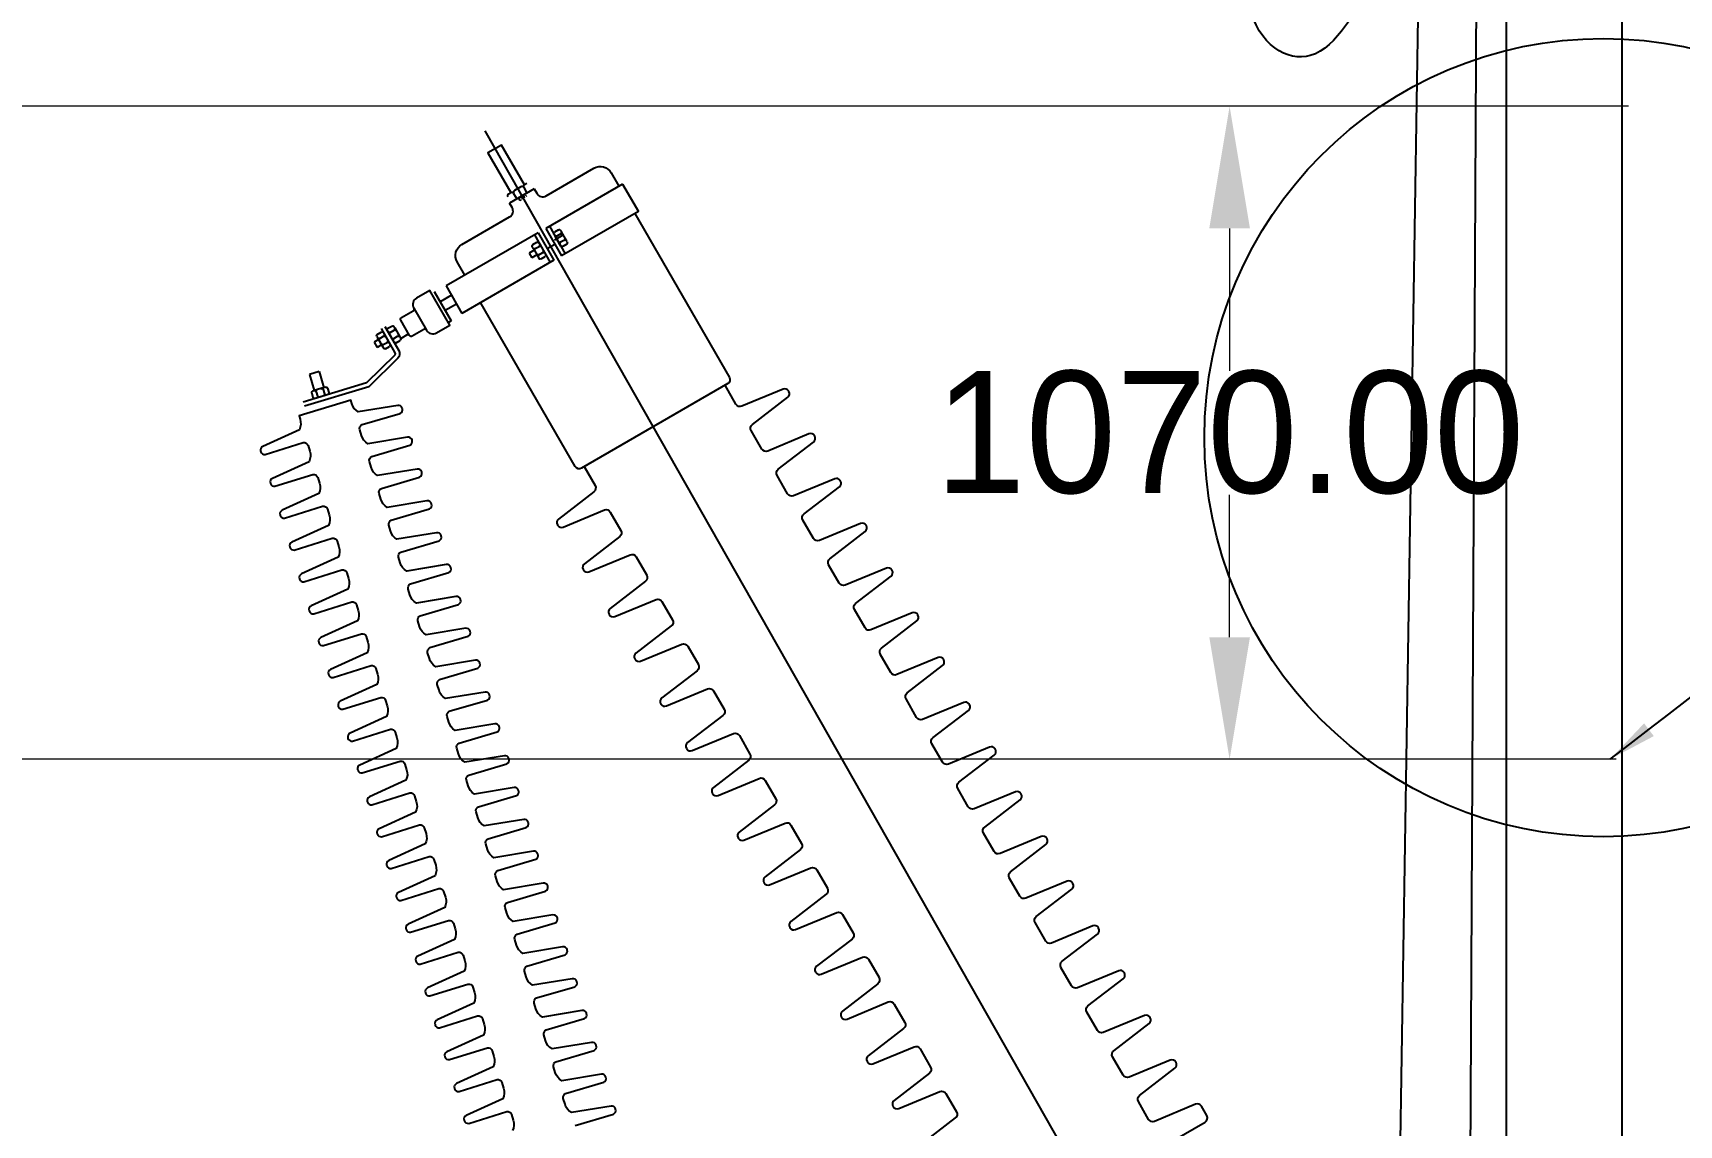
# Model space of a CAD drawing. Header units: centimetres. Extents: x 14 to 66415, y 14 to 43040.
# Drawn here: x 6099 to 8798, y 29144 to 30933 of the extents above; entities that cross this region are included whole.
import ezdxf
from ezdxf.enums import TextEntityAlignment as Align

# ---------------------------------------------------------------- set-up
doc = ezdxf.new("R2010")
doc.units = ezdxf.units.CM
doc.header["$LTSCALE"] = 10
doc.header["$MEASUREMENT"] = 0
doc.layers.get('0').update_dxf_attribs({"linetype": 'CONTINUOUS'})
doc.layers.get('DEFPOINTS').update_dxf_attribs({"color": 2, "linetype": 'CONTINUOUS'})
for name, color, linetype in [('ACERO1', 144, 'CONTINUOUS'), ('DIMENCIONES', 252, 'CONTINUOUS'), ('TERMINALES', 250, 'CONTINUOUS'), ('TEXTOS', 7, 'CONTINUOUS')]:
    doc.layers.add(name, color=color, linetype=linetype)
doc.styles.get("Standard").update_dxf_attribs({"font": ''})
doc.styles.add('STD2', font='simplex.shx', dxfattribs={"width": 0.85, "height": 20})
doc.styles.get('Standard').set_extended_font_data('Zurich Ex BT')
doc.dimstyles.get("Standard").update_dxf_attribs({"dimtxt": 200, "dimasz": 80, "dimexe": 3, "dimexo": 10, "dimgap": 0.09, "dimtad": 0, "dimtih": 1, "dimtoh": 1, "dimzin": 0, "dimdsep": 46, "dimtxsty": 'Standard', "dimcen": 0.09, "dimclrd": 256, "dimclre": 256, "dimclrt": 256, "dimadec": 0, "dimazin": 0, "dimtfac": 1, "dimtofl": 0, "dimtmove": 0, "dimatfit": 3, "dimfxl": 0, "dimtolj": 1, "dimtzin": 0, "dimlwd": 0, "dimlwe": 0, "dimarcsym": 0})

# ---------------------------------------------------------------- blocks, each defined once
blk = doc.blocks.new('CABEZA')
for p, q in [((-13.11034425570301, 9.631827519107901), (-13.11034425570324, 2.5)), ((-10.61034425570301, 12.1318275191079), (-8.139253060748388, 12.1318275191079)), ((-10.61034425570301, 0), (-8.139253060748388, 0)), ((-8.139253060748388, 12.13182751910836), (8.139253060747933, 12.13182751910745)), ((-8.139253060748388, -4.547473508864641e-13), (8.139253060747933, 4.547473508864641e-13)), ((-5.639253060748388, 9.631827519107901), (-5.639253060748388, 2.499999999999545)), ((5.63925306074816, 9.631827519107901), (5.639253060747933, 2.500000000000455)), ((8.139253060747933, 12.13182751910745), (10.61034425570301, 12.13182751910745)), ((8.139253060747933, 4.547473508864641e-13), (10.61034425570301, 4.547473508864641e-13)), ((13.11034425570301, 9.631827519107446), (13.11034425570324, 2.500000000000455))]:
    blk.add_line(p, q)
for centre, start, end in [((-10.61034425570301, 9.631827519107901), 90, 180), ((-10.61034425570301, 2.5), 180, 270), ((-8.139253060748388, 9.631827519107901), 1.323110747488823e-12, 90), ((-8.139253060748388, 2.5), 270, 359.9999999999987), ((-3.139253060748388, 9.631827519108356), 90, 180), ((-3.139253060748388, 2.499999999999545), 180, 270), ((3.13925306074816, 9.631827519107901), 1.323110747488823e-12, 90), ((3.13925306074816, 2.5), 270, 359.9999999999987), ((8.139253060747933, 9.631827519107446), 90, 180), ((8.139253060747933, 2.500000000000455), 180, 270), ((10.61034425570301, 9.631827519107446), 0, 90), ((10.61034425570301, 2.500000000000455), 270, 0)]:
    blk.add_arc(centre, 2.5, start, end)
blk = doc.blocks.new('*D236')
at = {"layer": 'DEFPOINTS', "color": 0}
for p in [(8705.020548392731, 39543.11331224097), (8128.818595855019, 35222.29572403606), (6924.684028137299, 35043.11331224097), (8621.72447101149, 32058.30826499289), (8705.020548392728, 4623.113312240981)]:
    blk.add_point(p, dxfattribs=at)
at = {"layer": 'DIMENCIONES', "lineweight": 0}
for start, end in [(91.36411113231877, 104.2915403848167), (105.3305287754246, 118.2567125808818)]:
    blk.add_arc((8705.02054839273, 31911.80465441163), 3360.26186660673, start, end, dxfattribs=at)
at = {"layer": 'DIMENCIONES'}
for points in [[(8624.867498855427, 35284.44660291017), (8625.184934433073, 35257.78182566067), (8705.020548392731, 35272.06652101835)], [(7120.647406408187, 34859.97335764659), (7107.744082682128, 34883.31035291015), (7044.184758754463, 34832.9318841002)]]:
    blk.add_solid(points, dxfattribs=at)
at = {"layer": 'DIMENCIONES', "insert": (7846.065551101745, 35160.42838220779), "char_height": 25, "attachment_point": 5}
blk.add_mtext('\\A1;30°', dxfattribs=at)
blk = doc.blocks.new('*D237')
at = {"layer": 'DEFPOINTS', "color": 0}
for p in [(8061.240595775016, 30813.11331224097), (8705.020548392728, 30813.11331224097), (8705.020548392728, 29743.11331224097)]:
    blk.add_point(p, dxfattribs=at)
at = {"layer": 'DIMENCIONES', "lineweight": 0}
for p, q in [((8695.020548392728, 30813.11331224097), (8058.240595775016, 30813.11331224097)), ((8061.240595775015, 30613.11331224097), (8061.240595775015, 30379.89822749521)), ((8061.240595775015, 29943.11331224097), (8061.240595775015, 30176.32839698673)), ((8695.020548392728, 29743.11331224097), (8058.240595775015, 29743.11331224097))]:
    blk.add_line(p, q, dxfattribs=at)
at = {"layer": 'DIMENCIONES'}
for points in [[(8027.907262441682, 30613.11331224097), (8094.573929108348, 30613.11331224097), (8061.240595775016, 30813.11331224097)], [(8027.907262441682, 29943.11331224097), (8094.573929108348, 29943.11331224097), (8061.240595775015, 29743.11331224097)]]:
    blk.add_solid(points, dxfattribs=at)
at = {"layer": 'DIMENCIONES', "insert": (8061.240595775011, 30278.11331224097), "char_height": 200, "attachment_point": 5}
blk.add_mtext('\\A1;1070.00', dxfattribs=at)
blk = doc.blocks.new('*D238')
at = {"layer": 'DEFPOINTS', "color": 0}
for p in [(8725.020548392728, 30813.11331224097), (1899.656651750268, 21013.11331224097), (8725.020548392728, 21013.11331224097)]:
    blk.add_point(p, dxfattribs=at)
at = {"layer": 'DIMENCIONES', "lineweight": 0}
for p, q in [((8715.020548392728, 30813.11331224097), (1896.65665175027, 30813.11331224097)), ((1899.65665175027, 30613.11331224097), (1899.656651750269, 26830.5771505419)), ((1899.656651750268, 21213.11331224097), (1899.656651750269, 26627.00732003343)), ((8715.020548392728, 21013.11331224097), (1896.656651750268, 21013.11331224097))]:
    blk.add_line(p, q, dxfattribs=at)
at = {"layer": 'DIMENCIONES'}
for points in [[(1866.323318416937, 30613.11331224097), (1932.989985083604, 30613.11331224097), (1899.65665175027, 30813.11331224097)], [(1866.323318416935, 21213.11331224097), (1932.989985083602, 21213.11331224097), (1899.656651750268, 21013.11331224097)]]:
    blk.add_solid(points, dxfattribs=at)
at = {"layer": 'DIMENCIONES', "insert": (1899.656651750265, 26728.79223528766), "char_height": 200, "attachment_point": 5}
blk.add_mtext('\\A1;9800.00', dxfattribs=at)
blk = doc.blocks.new('*D243')
at = {"layer": 'DEFPOINTS', "color": 0}
for p in [(1104.010890707847, 39543.11331224097), (8705.020548392728, 39543.11331224097), (8705.020548392728, 4623.113312240981)]:
    blk.add_point(p, dxfattribs=at)
at = {"layer": 'DIMENCIONES', "lineweight": 0}
for p, q in [((8695.020548392728, 39543.11331224097), (1101.010890707846, 39543.11331224097)), ((1104.010890707847, 39343.11331224097), (1104.010890707843, 22037.26060037656)), ((1104.010890707839, 4823.113312240984), (1104.010890707843, 21833.69076986809)), ((8695.020548392728, 4623.113312240981), (1101.010890707839, 4623.113312240984))]:
    blk.add_line(p, q, dxfattribs=at)
at = {"layer": 'DIMENCIONES'}
for points in [[(1070.677557374513, 39343.11331224097), (1137.34422404118, 39343.11331224097), (1104.010890707847, 39543.11331224097)], [(1070.677557374506, 4823.113312240984), (1137.344224041172, 4823.113312240984), (1104.010890707839, 4623.113312240984)]]:
    blk.add_solid(points, dxfattribs=at)
at = {"layer": 'DIMENCIONES', "insert": (1104.010890707839, 21935.47568512232), "char_height": 200, "attachment_point": 5}
blk.add_mtext('\\A1;34920.00', dxfattribs=at)
blk = doc.blocks.new('*D244')
at = {"layer": 'DEFPOINTS', "color": 0}
for p in [(8705.020548392728, 39543.11331224097), (1984.868574810015, 29743.11331224097), (8705.020548392728, 29743.11331224097)]:
    blk.add_point(p, dxfattribs=at)
at = {"layer": 'DIMENCIONES', "lineweight": 0}
for p, q in [((8695.020548392728, 39543.11331224097), (1981.868574810018, 39543.11331224097)), ((1984.868574810017, 39343.11331224097), (1984.868574810016, 34744.89822749521)), ((1984.868574810015, 29943.11331224097), (1984.868574810016, 34541.32839698673)), ((8695.020548392728, 29743.11331224097), (1981.868574810015, 29743.11331224097))]:
    blk.add_line(p, q, dxfattribs=at)
at = {"layer": 'DIMENCIONES'}
for points in [[(1951.535241476684, 39343.11331224097), (2018.20190814335, 39343.11331224097), (1984.868574810017, 39543.11331224097)], [(1951.535241476682, 29943.11331224097), (2018.201908143348, 29943.11331224097), (1984.868574810015, 29743.11331224097)]]:
    blk.add_solid(points, dxfattribs=at)
at = {"layer": 'DIMENCIONES', "insert": (1984.868574810011, 34643.11331224097), "char_height": 200, "attachment_point": 5}
blk.add_mtext('\\A1;9800.00', dxfattribs=at)

msp = doc.modelspace()

# ---------------------------------------------------------------- linework, layer by layer
at = {"layer": 'ACERO1'}
for p, q in [((8505.020548392728, 39543.11331224097), (7955.020548392728, 4623.113312240981)), ((8505.020548392728, 39543.11331224097), (7955.020548392728, 4623.113312240981)), ((8330.020548392728, 4623.113312240981), (8510.258048392658, 39543.11331224097)), ((8515.020548392728, 4623.113312240981), (8515.020548392728, 39543.11331224097)), ((8705.020548392728, 4623.113312240981), (8705.020548392728, 39543.11331224097)), ((8705.020548392728, 4623.113312240981), (8705.020548392728, 39543.11331224097))]:
    msp.add_line(p, q, dxfattribs=at)
at = {"layer": 'DIMENCIONES'}
msp.add_circle((8673.786093550327, 30270.26199152235), 653.9826151209274, dxfattribs=at)
at = {"layer": 'TERMINALES'}
for p, q in [((6840.12419219088, 30772.72075504858), (8325.729997080343, 28159.7932180098)), ((6909.053054507414, 30686.78512826264), (6905.173187146022, 30684.54508579445)), ((7065.94738242618, 30685.74793523097), (6939.973844301363, 30613.01707908155)), ((7065.94738242618, 30685.74793523097), (7091.885633549711, 30640.82156642609)), ((6882.849718715239, 30671.65662528969), (6878.969851354195, 30669.41658282136)), ((6921.06077119644, 30677.72933414548), (6880.808540768514, 30654.48969807294)), ((6887.3850543921, 30670.44138575795), (6892.648209372128, 30661.32533392876)), ((6899.422611936054, 30681.22498965058), (6888.600293925556, 30674.97672143341)), ((6903.957947613031, 30680.00975011899), (6909.221102587122, 30670.8936982898)), ((7091.885633549711, 30640.82156642609), (6965.91209542501, 30568.09071027652)), ((6927.394461031596, 30605.75436876701), (6776.57171945466, 30518.67681831536)), ((6927.394461031596, 30605.75436876701), (6953.332712155127, 30560.82799996213)), ((6939.973844301363, 30613.01707908155), (6965.91209542501, 30568.09071027652)), ((6945.993977719278, 30616.49280473204), (6971.932228842808, 30571.56643592702)), ((6921.232144815091, 30577.35063985274), (6912.832155350421, 30572.50090367503)), ((6921.374327619502, 30602.27864311652), (6947.312578743149, 30557.35227431163)), ((6955.153499081789, 30586.72514576487), (6942.574115811905, 30579.46243545033)), ((6966.892581091088, 30600.86720637402), (6954.313197827374, 30593.60449605949)), ((6953.332712155127, 30560.82799996213), (6802.50997057819, 30473.75044951048)), ((6912.832155350421, 30572.50090367503), (6917.253213781689, 30564.84340584655)), ((6925.653203246475, 30569.69314202426), (6917.253213781689, 30564.84340584655)), ((6757.22347820556, 30509.70463881786), (6785.065714582975, 30461.4804708177)), ((6785.390724835393, 30503.40185292174), (6766.994476210617, 30492.7807738266)), ((6776.57171945466, 30518.67681831536), (6802.50997057819, 30473.75044951048)), ((6785.390724835393, 30503.40185292174), (6793.69096519734, 30489.02541490424)), ((6793.69096519734, 30489.02541490424), (6775.294716572331, 30478.40433580895)), ((6785.065714582975, 30461.4804708177), (6780.402516529954, 30458.78817217024)), ((6665.889471977076, 30430.86058954672), (6658.718388646666, 30426.72036265525)), ((6658.718388646666, 30426.72036265525), (6663.736423633469, 30418.02887109494)), ((6670.907506963995, 30422.16909798626), (6663.736423633469, 30418.02887109494)), ((6702.270716288418, 30432.65965320628), (6715.293733913277, 30440.17849593954)), ((6568.45532081282, 30378.46595159783), (6552.574156963907, 30373.63225789341)), ((6552.574156963907, 30373.63225789341), (6560.621211334888, 30347.19355555055)), ((6568.45532081282, 30378.46595159783), (6576.502375189739, 30352.02724925497))]:
    msp.add_line(p, q, dxfattribs=at)
msp.add_lwpolyline([(6905.243045137322, 30684.58541832289), (6867.708085754362, 30749.59787502165), (6845.244901353319, 30736.62874946), (6882.779860730108, 30671.61629276125)], dxfattribs=at)
for points in [[(6921.06077119644, 30677.72933414548), (6925.190554538567, 30670.57633956902, 0.414213562373095), (6940.630166743009, 30666.43930794693), (7019.051858198305, 30711.71609261954, -0.4142135623730951), (7047.39770616981, 30704.12084554679), (7059.990828771784, 30682.30891737439)], [(6807.377476561174, 30536.46253047416), (6794.7843539592, 30558.2744586467, -0.4142135623730956), (6802.379601031949, 30586.62030661792), (6880.801292487246, 30631.89709129052, 0.414213562373095), (6884.938324110408, 30647.33670349648), (6880.808540768514, 30654.48969807294)], [(7085.929079895432, 30637.38254856937), (7241.145595677604, 30368.53965706199, -0.414213562373095), (7238.48725920188, 30358.61861027202), (6998.453290254867, 30220.03493368647, -0.414213562373095), (6988.532243466761, 30222.69327016191), (6833.315727684705, 30491.53616166928)], [(6744.521339099912, 30446.36863812011), (6744.618293403473, 30446.20070834317, 0.4142135623731054), (6760.975437937828, 30441.81782467458), (6782.894122909347, 30454.47258334149), (6750.068673784786, 30511.32792899916), (6728.149988818855, 30498.67317033226, 0.414213562373095), (6723.767105144507, 30482.31602579755), (6723.864059448184, 30482.14809602061), (6744.521339099912, 30446.36863812011, 0.4142135623731903), (6740.26946190506, 30447.50792518105), (6721.05951207719, 30436.41705547918, -0.4142135623731947), (6716.807634888042, 30437.55634254012), (6702.375535504485, 30462.55347192731, -0.4142135623731387), (6703.514822568104, 30466.8053491231), (6722.724772390502, 30477.89621882483, 0.414213562373095), (6723.864059448184, 30482.14809602061)], [(6670.024311672489, 30448.87310821323), (6692.889867820137, 30409.26880322302, -0.3419585923963343), (6692.375376519572, 30405.49190910511), (6646.119663396908, 30360.05916353512), (6542.488215293211, 30328.51722599364)], [(6676.31400330452, 30452.5044633705), (6699.179559452052, 30412.90015838029, -0.3419585923961854), (6697.464588453586, 30400.31051132049), (6649.938251206942, 30353.62974818177), (6544.602956290997, 30321.56921680878)], [(7655.177371352271, 28937.42663425284), (8020.896589065611, 29148.57472305048, 0.414213562373095), (8023.740881223872, 29159.1897658891), (8014.863912288856, 29174.56512710261, 0.377625049251139), (8005.129063967557, 29177.8458842176), (7938.204018581833, 29149.78027640267, -0.3776250492511387), (7928.469170260534, 29153.06103351766), (7911.617891053844, 29182.24830527346, -0.3760080610921703), (7913.609137965192, 29192.29257146733), (7971.592326665355, 29236.90267114718, 0.3760080610921645), (7973.453388751892, 29246.29025783848), (7973.065975671576, 29246.96127697498, 0.3760080610921807), (7964.005556074262, 29250.04334327379), (7896.380482135166, 29222.13347871082, -0.3760080610921703), (7886.686268996738, 29225.43114139575), (7869.302228172251, 29255.54118334177, -0.3760080610921703), (7871.293475089187, 29265.58544953565), (7929.276663783763, 29310.1955492155, 0.3760080610921645), (7931.13772586995, 29319.5831359068), (7930.750312789634, 29320.25415504329, 0.3760080610921807), (7921.68989319267, 29323.33622134211), (7854.064819253341, 29295.42635677913, -0.3760080610921703), (7844.370606114913, 29298.72401946406), (7826.98656529031, 29328.83406141009, -0.3760080610921703), (7828.977812207595, 29338.87832760396), (7886.961000896117, 29383.48842728381, 0.3760080610921645), (7888.822062988125, 29392.87601397511), (7888.434649907809, 29393.54703311161, 0.3760080610921807), (7879.374230310728, 29396.62909941042), (7811.749156377336, 29368.71923484745, -0.3760080610921703), (7802.0549432275, 29372.01689753238), (7784.670902408485, 29402.1269394784, -0.3760080610921703), (7786.662149319833, 29412.17120567228), (7844.645338019996, 29456.78130535212, 0.3760080610921645), (7846.5064001063, 29466.16889204342), (7846.118987026217, 29466.83991117992, 0.3760080610921807), (7837.058567428787, 29469.92197747873), (7769.433493489574, 29442.01211291576, -0.3760080610921703), (7759.739280345675, 29445.30977560069), (7742.35523952666, 29475.41981754672, -0.3760080610921703), (7744.346486437891, 29485.46408374059), (7802.329675132234, 29530.07418342044, 0.3760080610921645), (7804.190737224708, 29539.46177011174), (7803.803324144392, 29540.13278924824, 0.3760080610921807), (7794.742904546962, 29543.21485554719), (7727.117830607982, 29515.30499098408, -0.3760080610921703), (7717.423617469554, 29518.602653669), (7700.039576639247, 29548.71269561518, -0.3760080610921703), (7702.030823556066, 29558.7569618089), (7760.014012250642, 29603.36706148875, 0.3760080610921645), (7761.875074342766, 29612.7546481802), (7761.48766126245, 29613.42566731655, 0.3760080610921807), (7752.427241659549, 29616.50773361551), (7684.80216772604, 29588.59786905254, -0.3760080610921703), (7675.107954581792, 29591.89553173732), (7657.723913763126, 29622.00557368349, -0.3760080610921703), (7659.715160674241, 29632.04983987736), (7717.698349368817, 29676.65993955707, 0.3760080610921645), (7719.559411455004, 29686.04752624851), (7719.171998380509, 29686.71854538487, 0.3760080610921807), (7710.111578777723, 29689.80061168382), (7642.486504844215, 29661.89074712085, -0.3760080610921703), (7632.7922917002, 29665.18840980563), (7615.408250881184, 29695.29845175181, -0.3760080610921703), (7617.399497792649, 29705.34271794568), (7675.382686486992, 29749.95281762538, 0.3760080610921645), (7677.243748579, 29759.34040431683), (7676.856335493096, 29760.01142345318, 0.3760080610921807), (7667.795915901603, 29763.09348975214), (7600.17084196239, 29735.18362518917, -0.3760080610921703), (7590.476628818375, 29738.48128787395), (7573.092587993538, 29768.59132982012, -0.3760080610921703), (7575.083834910707, 29778.63559601399), (7633.06702360505, 29823.24569569384, 0.3760080610921645), (7634.928085691587, 29832.63328238514), (7634.540672611271, 29833.30430152149, 0.3760080610921807), (7625.48025301384, 29836.38636782045), (7557.855179074977, 29808.47650325748, -0.3760080610921703), (7548.160965936549, 29811.77416594241), (7530.776925111946, 29841.88420788843, -0.3760080610921703), (7532.768172028766, 29851.92847408231), (7590.751360723458, 29896.53857376215, 0.3760080610921645), (7592.612422809761, 29905.92616045345), (7592.225009735266, 29906.59717958995, 0.3760080610921807), (7583.164590132248, 29909.67924588876), (7515.539516198856, 29881.76938132579, -0.3760080610921703), (7505.845303054608, 29885.06704401072), (7488.461262235942, 29915.17708595675, -0.3760080610921703), (7490.45250914112, 29925.22135215062), (7548.435697841516, 29969.83145183047, 0.3760080610921645), (7550.29675992782, 29979.21903852177), (7549.909346847504, 29979.89005765827, 0.3760080610921807), (7540.848927250423, 29982.97212395708), (7473.223853316915, 29955.06225939411, -0.3760080610921703), (7463.529640173016, 29958.35992207903), (7446.14559934818, 29988.46996402506, -0.3760080610921703), (7448.136846259527, 29998.51423021893), (7506.120034959691, 30043.12432989878, 0.3760080610921645), (7507.981097045878, 30052.51191659008), (7507.593683965912, 30053.18293572658, 0.3760080610921807), (7498.533264368598, 30056.26500202539), (7430.908190429269, 30028.35513746242, -0.3760080610921703), (7421.213977291074, 30031.65280014735), (7403.829936466238, 30061.76284209338, -0.3760080610921703), (7405.821183383523, 30071.80710828725), (7463.804372072045, 30116.4172079671, 0.3760080610921645), (7465.665434164286, 30125.8047946584), (7465.27802108397, 30126.4758137949, 0.3760080610921807), (7456.217601486656, 30129.55788009371), (7388.592527547677, 30101.64801553074, -0.3760080610921703), (7378.898314409249, 30104.94567821566), (7361.514273584646, 30135.05572016184, -0.3760080610921703), (7363.505520495761, 30145.09998635556), (7421.488709190453, 30189.71008603541, 0.3760080610921645), (7423.349771282461, 30199.09767272686), (7422.962358202145, 30199.76869186321, 0.3760080610921807), (7413.901938599243, 30202.85075816217), (7346.276864665851, 30174.94089359905, -0.3760080610921703), (7336.582651521603, 30178.23855628398), (7319.198610702821, 30208.34859823015, -0.3760080610921703), (7321.189857613819, 30218.39286442388), (7379.173046314332, 30263.00296410373, 0.3760080610921645), (7381.034108400636, 30272.39055079517), (7380.64669532032, 30273.06156993152, 0.3760080610921807), (7371.586275723123, 30276.14363623048), (7303.96120178391, 30248.23377166751, -0.3760080610921703), (7294.266988645832, 30251.53143435229), (7276.882947820995, 30281.64147629846, -0.3760080610921703), (7278.874194732227, 30291.68574249234), (7336.85738342657, 30336.29584217219, 0.3760080610921645), (7338.718445518694, 30345.68342886349), (7338.331032438728, 30346.35444799984, 0.3760080610921807), (7329.270612841297, 30349.4365142988), (7261.645538901968, 30321.52664973582, -0.3760080610921703), (7251.951325758069, 30324.82431242061), (7233.951948900882, 30356.00014764706)], [(6988.495024590462, 29143.18251641911), (7051.085615057906, 29161.69180228237, 0.3760080610922978), (7054.628016214061, 29169.54288922578), (7054.424965163518, 29170.21001611465, 0.3760080610920716), (7047.109234699688, 29174.75625191953), (6982.14264503523, 29164.05334248273, -0.2010768075294344), (6971.637656916806, 29177.71458505922), (6968.818257964042, 29186.97775716668, -0.3760080610921219), (6972.608456807968, 29195.3780425396), (7035.199047275411, 29213.88732840285, 0.3760080610922978), (7038.741448431567, 29221.73841534626), (7038.53839737532, 29222.40554223514, 0.3760080610920716), (7031.222666917194, 29226.95177804002), (6966.256077252852, 29216.24886860322, -0.2010768075294344), (6955.751089134312, 29229.91011117971), (6952.931690181897, 29239.17328328716, -0.3760080610921219), (6956.721889019769, 29247.57356866023), (7019.312479493034, 29266.08285452334, 0.3760080610922978), (7022.854880649189, 29273.93394146675), (7022.651829592942, 29274.60106835562, 0.3760080610920716), (7015.336099134816, 29279.14730416065), (6950.369509470707, 29268.4443947237, -0.2010768075294344), (6939.864521351934, 29282.10563730019), (6937.045122399519, 29291.36880940765, -0.3760080610921219), (6940.835321237391, 29299.76909478071), (7003.425911710656, 29318.27838064397, 0.3760080610922978), (7006.968312866811, 29326.12946758738), (7006.765261810797, 29326.79659447611, 0.3760080610920716), (6999.449531352438, 29331.34283028114), (6934.482941682509, 29320.63992084419, -0.2010768075294344), (6923.977953563968, 29334.30116342068), (6921.158554617141, 29343.56433552828, -0.3760080610921219), (6924.948753454897, 29351.9646209012), (6987.53934392269, 29370.47390676446, 0.3760080610922978), (6991.081745078845, 29378.32499370787), (6990.878694028303, 29378.99212059674, 0.3760080610920716), (6983.562963569944, 29383.53835640162), (6918.596373900014, 29372.83544696482, -0.2010768075294344), (6908.09138578159, 29386.49668954116), (6905.271986828826, 29395.75986164877, -0.3760080610921219), (6909.062185672752, 29404.16014702168), (6971.652776140196, 29422.66943288494, 0.3760080610922978), (6975.195177296351, 29430.52051982835), (6974.992126245808, 29431.18764671723, 0.3760080610920716), (6967.676395781978, 29435.73388252211), (6902.709806111699, 29425.0309730853, -0.2010768075294344), (6892.204817993275, 29438.69221566179), (6889.385419046681, 29447.95538776925, -0.3760080610921219), (6893.175617890258, 29456.35567314217), (6955.766208351881, 29474.86495900543, 0.3760080610922978), (6959.308609508036, 29482.71604594884), (6959.10555845761, 29483.38317283771, 0.3760080610920716), (6951.789827999484, 29487.92940864259), (6886.823238335375, 29477.22649920579, -0.2010768075294344), (6876.318250216602, 29490.88774178228), (6873.498851264187, 29500.15091388974, -0.3760080610921219), (6877.289050102059, 29508.55119926266), (6939.879640575324, 29527.06048512591, 0.3760080610922978), (6943.422041731479, 29534.91157206932), (6943.218990675232, 29535.5786989582, 0.3760080610920716), (6935.903260217106, 29540.12493476323), (6870.936670547177, 29529.42202532628, -0.2010768075294344), (6860.431682434457, 29543.08326790277), (6857.612283481809, 29552.34644001022, -0.3760080610921219), (6861.402482319681, 29560.74672538329), (6923.993072787358, 29579.25601124654, 0.3760080610922978), (6927.535473949334, 29587.10709818981), (6927.332422893087, 29587.77422507868, 0.3760080610920716), (6920.016692434729, 29592.32046088371), (6855.050102764799, 29581.61755144676, -0.2010768075294344), (6844.545114646258, 29595.27879402325), (6841.725715699431, 29604.54196613086, -0.3760080610921219), (6845.515914531716, 29612.94225150377), (6908.10650500498, 29631.45153736703, 0.3760080610922978), (6911.648906161136, 29639.30262431044), (6911.445855110593, 29639.96975119931, 0.3760080610920716), (6904.130124652584, 29644.5159870042), (6839.163534982305, 29633.81307756739, -0.2010768075294344), (6828.65854686388, 29647.47432014374), (6825.839147911116, 29656.73749225134, -0.3760080610921219), (6829.629346755042, 29665.13777762426), (6892.219937222486, 29683.64706348751, 0.3760080610922978), (6895.762338378641, 29691.49815043093), (6895.559287322278, 29692.1652773198, 0.3760080610920716), (6888.243556864269, 29696.71151312468), (6823.27696719399, 29686.00860368788, -0.2010768075294344), (6812.771979075565, 29699.66984626422), (6809.952580128971, 29708.93301837183, -0.3760080610921219), (6813.742778972548, 29717.33330374474), (6876.333369434171, 29735.842589608, 0.3760080610922978), (6879.875770590326, 29743.69367655141), (6879.6727195399, 29744.36080344029, 0.3760080610920716), (6872.356989081774, 29748.90703924517), (6807.390399417665, 29738.20412980836, -0.2010768075294344), (6796.885411298892, 29751.86537238485), (6794.066012340656, 29761.12854449231, -0.3760080610921219), (6797.856211184349, 29769.52882986523), (6860.446801651793, 29788.03811572849, 0.3760080610922978), (6863.989202814002, 29795.8892026719), (6863.786151757755, 29796.55632956077, 0.3760080610920716), (6856.470421293576, 29801.10256536565), (6791.503831629467, 29790.39965592885, -0.2010768075294344), (6780.998843510926, 29804.06089850534), (6778.179444564099, 29813.3240706128, -0.3760080610921219), (6781.969643401972, 29821.72435598586), (6844.560233869648, 29840.23364184912, 0.3760080610922978), (6848.102635025803, 29848.08472879253), (6847.899583975377, 29848.7518556814, 0.3760080610920716), (6840.583853517019, 29853.29809148629), (6775.617263847089, 29842.59518204934, -0.2010768075294344), (6765.112275728548, 29856.25642462583), (6762.2928767759, 29865.51959673343, -0.3760080610921219), (6766.083075614006, 29873.91988210635), (6828.67366608727, 29892.4291679696, 0.3760080610922978), (6832.216067243426, 29900.28025491301), (6832.013016192883, 29900.94738180189, 0.3760080610920716), (6824.697285734874, 29905.49361760677), (6759.730696064595, 29894.79070816997, -0.2010768075294344), (6749.225707946171, 29908.45195074631), (6746.406308993755, 29917.71512285392, -0.3760080610921219), (6750.196507831512, 29926.11540822683), (6812.787098304776, 29944.62469409009, 0.3760080610922978), (6816.329499460931, 29952.4757810335), (6816.126448404568, 29953.14290792237, 0.3760080610920716), (6808.810717946559, 29957.68914372726), (6743.844128276629, 29946.98623429045, -0.2010768075294344), (6733.339140157856, 29960.64747686694), (6730.519741211261, 29969.9106489744, -0.3760080610921219), (6734.309940049017, 29978.31093434732), (6796.900530516461, 29996.82022021057, 0.3760080610922978), (6800.442931672616, 30004.67130715399), (6800.239880622423, 30005.33843404286, 0.3760080610920716), (6792.924150164064, 30009.88466984774), (6727.957560494135, 29999.18176041094, -0.2010768075294344), (6717.452572381531, 30012.84300298743), (6714.633173422946, 30022.10617509489, -0.3760080610921219), (6718.423372266639, 30030.50646046795), (6781.013962734316, 30049.01574633106, 0.3760080610922978), (6784.556363890471, 30056.86683327447), (6784.353312840045, 30057.53396016335, 0.3760080610920716), (6777.037582375866, 30062.08019596823), (6712.070992711757, 30051.37728653142, -0.2010768075294344), (6701.566004593216, 30065.03852910791), (6698.746605646389, 30074.30170121537, -0.3760080610921219), (6702.536804484494, 30082.70198658844), (6765.127394951938, 30101.21127245169, 0.3760080610922978), (6768.669796108094, 30109.0623593951), (6768.466745051846, 30109.72948628398, 0.3760080610920716), (6761.151014593721, 30114.27572208886), (6696.184424929379, 30103.57281265191, -0.2010768075294344), (6685.679436810839, 30117.2340552284), (6682.86003785819, 30126.497227336, -0.3760080610921219), (6686.650236696296, 30134.89751270892), (6749.24082716956, 30153.40679857218, 0.3760080610922978), (6752.783228325716, 30161.25788551559), (6752.580177275173, 30161.92501240446, 0.3760080610920716), (6745.264446811343, 30166.47124820935), (6680.297857146885, 30155.76833877254, -0.2010768075294344), (6669.792869028461, 30169.42958134889), (6666.973470076045, 30178.69275345649, -0.3760080610921219), (6670.763668913802, 30187.09303882941), (6733.354259387066, 30205.60232469266, 0.3760080610922978), (6736.896660543222, 30213.45341163607), (6736.693609486858, 30214.12053852495, 0.3760080610920716), (6729.377879028849, 30218.66677432983), (6664.411289358919, 30207.96386489303, -0.2010768075294344), (6653.906301240146, 30221.62510746937), (6651.086902293551, 30230.88827957698, -0.3760080610921219), (6654.877101131307, 30239.28856494989), (6717.467691598751, 30257.79785081315, 0.3760080610922978), (6721.010092755256, 30265.64893775656), (6720.807041704713, 30266.31606464543, 0.3760080610920716), (6713.491311246355, 30270.86230045032), (6648.524721576425, 30260.15939101351, -0.2010768075294344), (6638.019733458001, 30273.82063359), (6635.200334505236, 30283.08380569746, -0.3760080610921219), (6638.99053334893, 30291.48409107038), (6701.581123816606, 30309.99337693363, 0.3760080610922978), (6705.123524972762, 30317.84446387705), (6704.920473922335, 30318.51159076592, 0.3760080610920716), (6697.604743458156, 30323.05782657095), (6632.638153794047, 30312.354917134, -0.2010768075294344), (6622.133165675506, 30326.01615971049), (6620.463639118185, 30331.50141103943), (6535.549813974591, 30305.65649023476), (6537.219340526091, 30300.17123890597, -0.2010768075294152), (6536.106650120288, 30282.97396458271), (6476.193568084796, 30255.66768976925, 0.3760080610920715), (6472.651166928641, 30247.81660282584), (6472.854217979184, 30247.14947593697, 0.3760080610922364), (6480.169948443014, 30242.60324013208), (6542.45902967517, 30262.10313851909, -0.3760080610921219), (6550.286509361642, 30257.23888489294), (6553.105908314406, 30247.97571278548, -0.2010768075294152), (6551.993217908603, 30230.77843846222), (6492.080135867291, 30203.47216364877, 0.3760080610920715), (6488.537734711135, 30195.62107670536), (6488.740785767382, 30194.95394981648, 0.3760080610922364), (6496.056516225508, 30190.4077140116), (6558.345597457665, 30209.9076123986, -0.3760080610921219), (6566.173077149957, 30205.04335877245), (6568.992476096551, 30195.78018666485, -0.2010768075294152), (6567.879785690748, 30178.58291234174), (6507.966703649436, 30151.27663752828, 0.3760080610920715), (6504.42430249328, 30143.42555058487), (6504.627353549527, 30142.758423696, 0.3760080610922364), (6511.943084007886, 30138.21218789097), (6574.232165245863, 30157.71208627812, -0.3760080610921219), (6582.059644932451, 30152.84783265197), (6584.879043884866, 30143.58466054437, -0.2010768075294152), (6583.766353473125, 30126.38738622125), (6523.853271431813, 30099.08111140765, 0.3760080610920715), (6520.310870275658, 30091.23002446424), (6520.513921331905, 30090.56289757536, 0.3760080610922364), (6527.829651790031, 30086.01666177048), (6590.118733028008, 30105.51656015763, -0.3760080610921219), (6597.946212714596, 30100.65230653134), (6600.765611667244, 30091.38913442388, -0.2010768075294152), (6599.652921255503, 30074.19186010062), (6539.739839220012, 30046.88558528716, 0.3760080610920715), (6536.197438063857, 30039.03449834375), (6536.4004891144, 30038.36737145488, 0.3760080610922364), (6543.716219572409, 30033.82113565), (6606.005300810386, 30053.32103403714, -0.3760080610921219), (6613.832780496974, 30048.45678041085), (6616.652179449622, 30039.19360830339, -0.2010768075294152), (6615.539489037998, 30021.99633398013), (6555.626407002506, 29994.69005916668, 0.3760080610920715), (6552.084005846351, 29986.83897222327), (6552.287056896894, 29986.17184533439, 0.3760080610922364), (6559.602787360724, 29981.62560952951), (6621.89186859288, 30001.12550791651, -0.3760080610921219), (6629.719348279352, 29996.26125429037), (6632.538747232116, 29986.99808218291, -0.2010768075294152), (6631.426056825963, 29969.80080785965), (6571.512974785001, 29942.49453304619, 0.3760080610920715), (6567.970573628496, 29934.64344610278), (6568.17362468486, 29933.97631921391, 0.3760080610922364), (6575.489355143218, 29929.43008340888), (6637.778436375374, 29948.92998179603, -0.3760080610921219), (6645.605916067667, 29944.06572816988), (6648.425315014261, 29934.80255606228, -0.2010768075294152), (6647.312624608458, 29917.60528173916), (6587.399542572966, 29890.29900692571, 0.3760080610920715), (6583.85714141099, 29882.4479199823), (6584.060192467237, 29881.78079309342, 0.3760080610922364), (6591.375922925596, 29877.23455728839), (6653.665004163573, 29896.73445567554, -0.3760080610921219), (6661.492483850161, 29891.87020204939), (6664.311882802576, 29882.60702994179, -0.2010768075294152), (6663.199192390835, 29865.40975561868), (6603.286110349523, 29838.10348080508, 0.3760080610920715), (6599.743709193368, 29830.25239386167), (6599.946760249615, 29829.58526697279, 0.3760080610922364), (6607.262490707741, 29825.03903116791), (6669.551571945718, 29844.53892955506, -0.3760080610921219), (6677.379051632306, 29839.67467592891), (6680.198450584954, 29830.41150382131, -0.2010768075294152), (6679.085760173213, 29813.21422949804), (6619.172678137722, 29785.90795468459, 0.3760080610920715), (6615.630276981567, 29778.05686774118), (6615.833328032109, 29777.3897408523, 0.3760080610922364), (6623.149058490118, 29772.84350504742), (6685.438139733917, 29792.34340343457, -0.3760080610921219), (6693.265619414684, 29787.47914980828), (6696.085018367332, 29778.21597770082, -0.2010768075294152), (6694.972327955707, 29761.01870337756), (6635.059245920216, 29733.7124285641, 0.3760080610920715), (6631.516844764061, 29725.86134162069), (6631.719895814254, 29725.19421473182, 0.3760080610922364), (6639.035626278433, 29720.64797892694), (6701.32470751059, 29740.14787731394, -0.3760080610921219), (6709.152187202882, 29735.28362368779), (6711.971586149477, 29726.02045158033, -0.2010768075294152), (6710.858895743673, 29708.82317725707), (6650.945813708182, 29681.51690244362, 0.3760080610920715), (6647.403412552027, 29673.66581550021), (6647.606463602569, 29672.99868861133, 0.3760080610922364), (6654.922194060928, 29668.45245280645), (6717.211275298905, 29687.95235119345, -0.3760080610921219), (6725.038754985377, 29683.08809756731), (6727.858153931971, 29673.8249254597, -0.2010768075294152), (6726.745463526167, 29656.62765113659), (6666.832381490676, 29629.32137632313, 0.3760080610920715), (6663.289980334521, 29621.47028937972), (6663.493031384947, 29620.80316249085, 0.3760080610922364), (6670.808761843073, 29616.25692668582), (6733.09784308105, 29635.75682507297, -0.3760080610921219), (6740.925322767522, 29630.89257144682), (6743.744721720286, 29621.62939933922, -0.2010768075294152), (6742.632031314366, 29604.4321250161), (6682.718949273054, 29577.1258502025, 0.3760080610920715), (6679.176548116899, 29569.27476325909), (6679.379599173146, 29568.60763637022, 0.3760080610922364), (6686.695329631271, 29564.06140056533), (6748.984410863428, 29583.56129895248, -0.3760080610921219), (6756.811890555837, 29578.69704532619), (6759.631289502664, 29569.43387321873, -0.2010768075294152), (6758.518599090923, 29552.23659889547), (6698.605517055432, 29524.93032408202, 0.3760080610920715), (6695.063115899276, 29517.07923713861), (6695.266166949819, 29516.41211024973, 0.3760080610922364), (6702.581897407828, 29511.86587444485), (6764.870978651627, 29531.365772832, -0.3760080610921219), (6772.698458332394, 29526.5015192057), (6775.517857290863, 29517.23834709825, -0.2010768075294152), (6774.405166878889, 29500.04107277498), (6714.492084837926, 29472.73479796153, 0.3760080610920715), (6710.949683681421, 29464.88371101812), (6711.152734737785, 29464.21658412924, 0.3760080610922364), (6718.468465196143, 29459.67034832436), (6780.757546434121, 29479.17024671136, -0.3760080610921219), (6788.585026120592, 29474.30599308522), (6791.404425067187, 29465.04282097776, -0.2010768075294152), (6790.291734661383, 29447.8455466545), (6730.378652625892, 29420.53927184104, 0.3760080610920715), (6726.836251469736, 29412.68818489763), (6727.039302520279, 29412.02105800876, 0.3760080610922364), (6734.355032978638, 29407.47482220388), (6796.644114216615, 29426.97472059088, -0.3760080610921219), (6804.471593903087, 29422.11046696473), (6807.290992855502, 29412.84729485713, -0.2010768075294152), (6806.178302443877, 29395.65002053401), (6746.265220408386, 29368.34374572056, 0.3760080610920715), (6742.722819252231, 29360.49265877715), (6742.925870302657, 29359.82553188827, 0.3760080610922364), (6750.241600766603, 29355.27929608324), (6812.53068199876, 29374.77919447039, -0.3760080610921219), (6820.358161685232, 29369.91494084425), (6823.177560637996, 29360.65176873664, -0.2010768075294152), (6822.064870232076, 29343.45449441353), (6762.151788190764, 29316.14821959993, 0.3760080610920715), (6758.609387034609, 29308.29713265652), (6758.812438090856, 29307.63000576764, 0.3760080610922364), (6766.128168548981, 29303.08376996276), (6828.417249781138, 29322.58366834991, -0.3760080610921219), (6836.244729473547, 29317.71941472376), (6839.064128420374, 29308.45624261616, -0.2010768075294152), (6837.951438014454, 29291.2589682929), (6778.038355973142, 29263.95269347944, 0.3760080610920715), (6774.495954816986, 29256.10160653603), (6774.69900586718, 29255.43447964716, 0.3760080610922364), (6782.014736331359, 29250.88824384227), (6844.303817569336, 29270.38814222942, -0.3760080610921219), (6852.131297250104, 29265.52388860313), (6854.95069620834, 29256.26071649567, -0.2010768075294152), (6853.838005796599, 29239.06344217241), (6793.924923755287, 29211.75716735896, 0.3760080610920715), (6790.382522599131, 29203.90608041555), (6790.585573655495, 29203.23895352667, 0.3760080610922364), (6797.901304113853, 29198.69271772179), (6860.190385351831, 29218.19261610879, -0.3760080610921219), (6868.017865038302, 29213.32836248264), (6870.837263984897, 29204.06519037519, -0.2010768075294152), (6869.724573579093, 29186.86791605192), (6809.811491543602, 29159.56164123847, 0.3760080610920715), (6806.269090387446, 29151.71055429506), (6806.472141437989, 29151.04342740618, 0.3760080610922364), (6813.787871895998, 29146.4971916013), (6876.076953133976, 29165.9970899883, -0.3760080610921219), (6883.904432820447, 29161.13283636216), (6886.723831773212, 29151.86966425455, -0.2010768075294152), (6885.611141361587, 29134.67238993144)], [(7002.988600561453, 30222.65339631143), (7020.987977424462, 30191.47756108498, -0.3760080610921723), (7018.996730507293, 30181.4332948911), (6961.01354181295, 30136.82319521125, 0.3760080610921807), (6959.152479720826, 30127.43560851995), (6959.53989280673, 30126.76458938346, 0.3760080610921645), (6968.60031240416, 30123.68252308464), (7036.225386343373, 30151.59238764762, -0.3760080610921722), (7045.919599481451, 30148.29472496269), (7063.303640306287, 30118.18468301666, -0.3760080610921723), (7061.312393389235, 30108.14041682279), (7003.329204694892, 30063.53031714294, 0.3760080610921807), (7001.468142608239, 30054.14273045164), (7001.855555682734, 30053.47171131514, 0.3760080610921645), (7010.915975285985, 30050.38964501633), (7078.541049219144, 30078.2995095793, -0.3760080610921722), (7088.235262363392, 30075.00184689437), (7105.619303182059, 30044.89180494835, -0.3760080610921723), (7103.62805627106, 30034.84753875447), (7045.644867576484, 29990.23743907463, 0.3760080610921807), (7043.78380549018, 29980.84985238333), (7044.171218570496, 29980.17883324683, 0.3760080610921645), (7053.231638167577, 29977.09676694802), (7120.856712101086, 30005.00663151099, -0.3760080610921722), (7130.550925245334, 30001.70896882606), (7147.934966069821, 29971.59892688003, -0.3760080610921723), (7145.943719158706, 29961.55466068616), (7087.960530458309, 29916.94456100631, 0.3760080610921807), (7086.099468372122, 29907.55697431501), (7086.486881452438, 29906.88595517851, 0.3760080610921645), (7095.547301049402, 29903.8038888797), (7163.172374988731, 29931.71375344267, -0.3760080610921722), (7172.866588126926, 29928.41609075775), (7190.250628951762, 29898.30604881172, -0.3760080610921723), (7188.259382034477, 29888.26178261785), (7130.276193340134, 29843.651682938, 0.3760080610921807), (7128.415131253947, 29834.26409624655), (7128.80254433403, 29833.5930771102, 0.3760080610921645), (7137.862963931344, 29830.51101081124), (7205.488037870557, 29858.42087537421, -0.3760080610921722), (7215.182251008751, 29855.12321268943), (7232.566291833587, 29825.01317074326, -0.3760080610921723), (7230.57504492224, 29814.96890454953), (7172.591856227897, 29770.35880486968, 0.3760080610921807), (7170.730794135539, 29760.97121817824), (7171.118207215855, 29760.30019904189, 0.3760080610921645), (7180.178626819106, 29757.21813274293), (7247.803700746328, 29785.1279973059, -0.3760080610921722), (7257.497913896397, 29781.83033462112), (7274.88195471518, 29751.72029267495, -0.3760080610921723), (7272.890707804181, 29741.67602648107), (7214.907519103668, 29697.06592680122, 0.3760080610921807), (7213.046457017364, 29687.67834010992), (7213.43387009768, 29687.00732097357, 0.3760080610921645), (7222.494289694878, 29683.92525467461), (7290.11936363409, 29711.83511923758, -0.3760080610921722), (7299.813576772518, 29708.5374565528), (7317.197617597005, 29678.42741460663, -0.3760080610921723), (7315.206370686006, 29668.38314841276), (7257.22318199143, 29623.77304873291, 0.3760080610921807), (7255.362119899306, 29614.38546204161), (7255.749532979622, 29613.71444290526, 0.3760080610921645), (7264.809952576703, 29610.6323766063), (7332.435026516032, 29638.54224116927, -0.3760080610921722), (7342.129239659931, 29635.24457848434), (7359.513280484767, 29605.13453653832, -0.3760080610921723), (7357.522033567599, 29595.09027034444), (7299.538844873256, 29550.4801706646, 0.3760080610921807), (7297.677782787068, 29541.0925839733), (7298.065195861214, 29540.4215648368, 0.3760080610921645), (7307.125615464349, 29537.33949853799), (7374.750689397857, 29565.24936310096, -0.3760080610921722), (7384.444902541873, 29561.95170041603), (7401.828943360888, 29531.84165847, -0.3760080610921723), (7399.837696449424, 29521.79739227613), (7341.854507755081, 29477.18729259628, 0.3760080610921807), (7339.993445668661, 29467.79970590498), (7340.380858743156, 29467.12868676848, 0.3760080610921645), (7349.44127834629, 29464.04662046967), (7417.066352279449, 29491.95648503264, -0.3760080610921722), (7426.760565423698, 29488.65882234772), (7444.14460624248, 29458.54878040169, -0.3760080610921723), (7442.153359337186, 29448.50451420782), (7384.170170636673, 29403.89441452797, 0.3760080610921807), (7382.309108544665, 29394.50682783667), (7382.696521630802, 29393.83580870017, 0.3760080610921645), (7391.756941227883, 29390.75374240136), (7459.382015161274, 29418.66360696433, -0.3760080610921722), (7469.076228305523, 29415.3659442794), (7486.460269130126, 29385.25590233337, -0.3760080610921723), (7484.469022213307, 29375.2116361395), (7426.485833518615, 29330.60153645965, 0.3760080610921807), (7424.624771432311, 29321.21394976835), (7425.012184506806, 29320.54293063185, 0.3760080610921645), (7434.072604109824, 29317.46086433304), (7501.697678049037, 29345.37072889601, -0.3760080610921722), (7511.391891187115, 29342.07306621109), (7528.775932011951, 29311.96302426491, -0.3760080610921723), (7526.784685094899, 29301.91875807119), (7468.801496406377, 29257.30865839134, 0.3760080610921807), (7466.940434314252, 29247.92107170004), (7467.327847388398, 29247.25005256354, 0.3760080610921645), (7476.388266991649, 29244.16798626458), (7544.013340925158, 29272.07785082755, -0.3760080610921722), (7553.707554069057, 29268.78018814277), (7571.091594893893, 29238.6701461966, -0.3760080610921723), (7569.100347982545, 29228.62588000273), (7511.117159282381, 29184.01578032302, 0.3760080610921807), (7509.256097195845, 29174.62819363158), (7509.643510276161, 29173.95717449523, 0.3760080610921645), (7518.703929873474, 29170.87510819627), (7586.32900380675, 29198.78497275924, -0.3760080610921722), (7596.023216950998, 29195.48731007446), (7613.407257775485, 29165.37726812829, -0.3760080610921723), (7611.41601086437, 29155.33300193441), (7553.432822163973, 29110.72290225471, 0.3760080610921807)]]:
    msp.add_lwpolyline(points, format="xyb", dxfattribs=at)
for centre, start, end in [((6880.629899422929, 30666.54129521798), 120.0000000000103, 210.0000000001527), ((6884.509766790143, 30668.78133768616), 30.00000000015268, 120.0000000000103), ((6890.26034199429, 30672.10143382988), 120.0000000000103, 210.0000000001527), ((6901.082660004788, 30678.3497020472), 30.00000000015268, 120.0000000000103), ((6906.833235215105, 30681.66979819092), 120.0000000000103, 210.0000000001527)]:
    msp.add_arc(centre, 3.320096143772775, start, end, dxfattribs=at)

# ---------------------------------------------------------------- block references
at = {"layer": 'TERMINALES', "yscale": 1.037530044995947, "zscale": 1.037530044928992}
for p, xscale, rotation in [((6958.963103281159, 30594.0296203296), -1.037530043168309, 299.9999998290742), ((6934.34345317533, 30579.81545871407), -1.03753004325562, 119.9999998374254), ((6679.404396065453, 30432.62632546386), -1.03753004325562, 119.9999998374254), ((6696.594866844767, 30442.55124839656), -1.03753004325562, 119.9999998374254), ((6572.226889404061, 30337.56868111239), -1.037530042768342, 16.92849050273174)]:
    msp.add_blockref('CABEZA', p, dxfattribs=dict(at, xscale=xscale, rotation=rotation))

# ---------------------------------------------------------------- texts
at = {"layer": 'TERMINALES', "style": 'STD2', "text_generation_flag": 2, "width": 0.85}
msp.add_text('FOV', height=6.376960973077017, rotation=30.00000000085401, dxfattribs=at).set_placement((6906.178093833441, 30670.91320544241), (6893.660177376529, 30663.68598300607), align=Align.ALIGNED)

# ---------------------------------------------------------------- dimensions: what is measured, and where the dimension line sits
at = {"layer": 'DIMENCIONES'}
for base, p1, p2, picture, middle in [((1104.010890707847, 39543.11331224097), (8705.020548392728, 4623.113312240981), (8705.020548392728, 39543.11331224097), '*D243', (1104.010890707839, 21935.47568512232)), ((1984.868574810015, 29743.11331224097), (8705.020548392728, 39543.11331224097), (8705.020548392728, 29743.11331224097), '*D244', (1984.868574810011, 34643.11331224097)), ((1899.656651750268, 21013.11331224097), (8725.020548392728, 30813.11331224097), (8725.020548392728, 21013.11331224097), '*D238', (1899.656651750265, 26728.79223528766))]:
    dim = msp.add_linear_dim(base=base, p1=p1, p2=p2, angle=90, dimstyle='Standard', override={"dimtxt": 200, "dimasz": 200}, dxfattribs=at)
    dim.commit()
    dim.dimension.update_dxf_attribs({"geometry": picture, "text_midpoint": middle, "dimtype": 160})
dim = msp.add_angular_dim_2l(base=(8128.818595855019, 35222.29572403606), line1=((6924.684028137301, 35043.11331224097), (8621.72447101149, 32058.30826499288)), line2=((8705.020548392728, 4623.113312240981), (8705.020548392728, 39543.11331224097)), dimstyle='Standard', override={"dimtxt": 25}, dxfattribs=at)
dim.commit()
dim.dimension.update_dxf_attribs({"geometry": '*D236', "text_midpoint": (7846.065551101745, 35160.42838220779)})
dim = msp.add_linear_dim(base=(8061.240595775016, 30813.11331224097), p1=(8705.020548392728, 29743.11331224097), p2=(8705.020548392728, 30813.11331224097), angle=90, dimstyle='Standard', override={"dimtxt": 200, "dimasz": 200}, dxfattribs=at)
dim.commit()
dim.dimension.update_dxf_attribs({"geometry": '*D237', "text_midpoint": (8061.240595775011, 30278.11331224097)})

# ---------------------------------------------------------------- leaders
at = {"layer": 'TEXTOS', "path_type": 1}
for points in [[(8685.020548392728, 29743.11331224097), (10742.93063784909, 31309.21146683941), (11152.63333506678, 31560.28963196855)], [(8699.261489839584, 31079.93469280853), (8304.38841669663, 31014.12991031109), (8193.546458954981, 30896.37472102469), (8092.508084118192, 30981.11807789937), (8088.976347458374, 31087.48464194148), (8088.976347908902, 31087.48462837342)]]:
    msp.add_leader(points, dimstyle='Standard', override={"dimgap": 0.09, "dimtad": 0}, dxfattribs=at)

doc.saveas('drawing.dxf')
